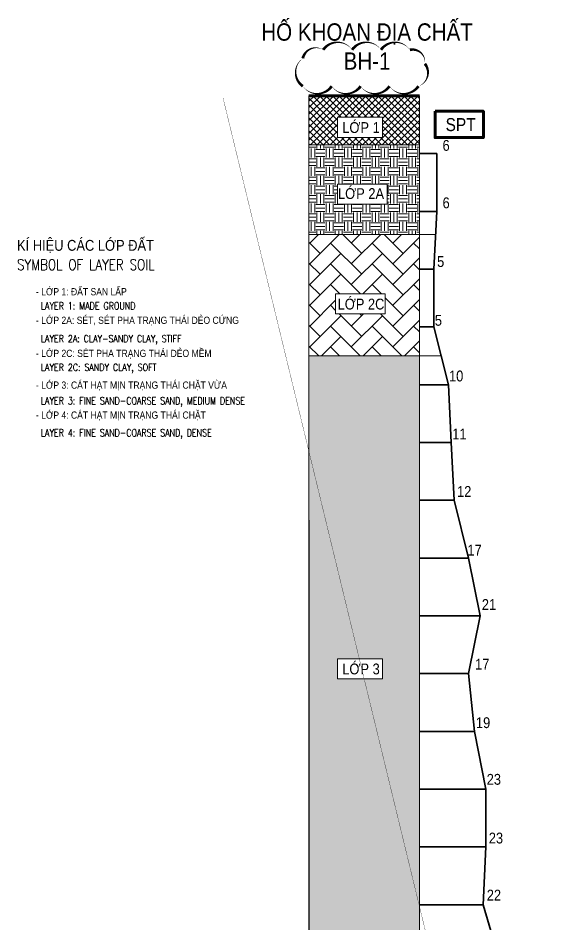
# Model space of a CAD drawing. Header units: millimetres. Extents: x -383953 to 676589, y -101685 to 196247.
# Drawn here: x -79503 to -60685, y 143467 to 174816 of the extents above; entities that cross this region are included whole.
import ezdxf
from ezdxf.enums import TextEntityAlignment as Align

# ---------------------------------------------------------------- set-up
doc = ezdxf.new("R2010")
doc.units = ezdxf.units.MM
for name, color, linetype, lineweight in [('NDC_S_CONTINUOUS', 3, 'Continuous', 20), ('NDC_S_DIM', 1, 'Continuous', 15), ('NDC_S_ENG TEXT', 2, 'Continuous', 20), ('NDC_S_FOUNDATION NAME', 7, 'Continuous', 20), ('NDC_S_HATCH MATERIAL', 8, 'Continuous', 13), ('NDC_S_LEVEL TEXT', 7, 'Continuous', 20), ('NDC_S_REBAR', 4, 'Continuous', 35), ('NDC_S_VN TEXT', 7, 'Continuous', 20), ('NDC_S_VN TITLE', 6, 'Continuous', 35)]:
    doc.layers.add(name, color=color, linetype=linetype, lineweight=lineweight)
doc.styles.add('NDC_ARIAL', font='arial.ttf', dxfattribs={"width": 0.85})
doc.styles.add('NDC_EN TXT', font='romans.shx', dxfattribs={"width": 0.8})

msp = doc.modelspace()

# ---------------------------------------------------------------- hatches: boundary and pattern name
at = {"layer": 'NDC_S_HATCH MATERIAL'}
h = msp.add_hatch(dxfattribs=at)
h.set_pattern_fill('ANSI37', color=256, scale=50)
h.set_pattern_definition([(45, (101574.5, 438593.23), (-112.2532, 112.2532), []), (135, (101574.5, 438593.23), (-112.2532, -112.2532), [])])
h.paths.add_polyline_path([(-69436.6, 172128.7), (-69436.6, 170428.7), (-65613, 170428.7), (-65613, 172128.7)])
h.paths.add_polyline_path([(-68451.2, 171382.3), (-66894.4, 171382.3), (-66894.4, 170689.5), (-68451.2, 170689.5)], flags=16)
h.paths.add_polyline_path([(-68404.5, 170717.2), (-66868.6, 170717.2), (-66868.6, 171431.2), (-68404.5, 171431.2)], flags=24)
h = msp.add_hatch(dxfattribs=at)
h.set_pattern_fill('EARTH', color=256, scale=50, angle=90)
h.set_pattern_definition([(90, (101574.5, 438593.23), (-317.5, 317.5), [317.5, -317.5]), (90, (101455.44, 438593.23), (-317.5, 317.5), [317.5, -317.5]), (90, (101336.38, 438593.23), (-317.5, 317.5), [317.5, -317.5]), (180, (101296.7, 438632.9), (-317.5, -317.5), [317.5, -317.5]), (180, (101296.7, 438751.98), (-317.5, -317.5), [317.5, -317.5]), (180, (101296.7, 438871.04), (-317.5, -317.5), [317.5, -317.5])])
h.paths.add_polyline_path([(-69436.6, 170428.7), (-69436.6, 167328.7), (-65613, 167328.7), (-65613, 170428.7)])
h.paths.add_polyline_path([(-66725.8, 169070.3), (-66725.8, 168377.6), (-68451.2, 168377.6), (-68451.2, 169070.3)], flags=16)
h.paths.add_polyline_path([(-68553.3, 168432), (-66719.8, 168432), (-66719.8, 169146), (-68553.3, 169146)], flags=24)
h = msp.add_hatch(dxfattribs=at)
h.set_pattern_fill('AR-HBONE', color=256, scale=5)
h.set_pattern_definition([(45, (101574.5, 438593.23), (0, 718.4205), [1524, -508]), (135, (101933.7, 438952.44), (7e-14, 718.4205), [1524, -508])])
h.paths.add_polyline_path([(-69436.6, 167328.7), (-69436.5, 163128.7), (-65613, 163128.7), (-65613, 167328.7)])
h.paths.add_polyline_path([(-66797.2, 165272.9), (-66797.2, 164580.1), (-68516.6, 164580.1), (-68516.6, 165272.9)], flags=16)
h.paths.add_polyline_path([(-68565.3, 164607.8), (-66707.8, 164607.8), (-66707.8, 165321.8), (-68565.3, 165321.8)], flags=24)
h = msp.add_hatch(dxfattribs=at)
h.set_pattern_fill('AR-SAND', color=256, scale=100)
h.set_pattern_definition([(37.5, (525728.73, -443788.48), (-6.299336, 192.682377), [0, -152, 0, -170, 0, -162.5]), (7.5, (525728.73, -443788.48), (176.97767, 282.21461), [0, -82, 0, -137, 0, -52.5]), (327.5, (525605.73, -443788.48), (311.414186, 0.565905), [0, -50, 0, -180, 0, -235]), (317.5, (525605.73, -443788.48), (300.61266, 87.76756), [0, -25, 0, -118, 0, -135])])
h.paths.add_polyline_path([(-65613, 163128.7), (-69436.6, 163128.7), (-69436.6, 140128.7), (-65613, 140128.7)])
h.paths.add_polyline_path([(-66894.4, 152644.1), (-66894.4, 151951.4), (-68451.2, 151951.4), (-68451.2, 152644.1)], flags=16)

# ---------------------------------------------------------------- linework, layer by layer
at = {"layer": 'NDC_S_CONTINUOUS'}
for p, q in [((-69436, 128928.8), (-69436.6, 172128.8)), ((-69436.6, 128628.7), (-69436.6, 172128.8)), ((-69436.6, 128628.8), (-69436.6, 172128.8)), ((-65613, 128628.7), (-65613, 172128.7)), ((-65613, 170428.7), (-69436.6, 170428.7)), ((-65613, 167328.7), (-69436.6, 167328.7)), ((-65613, 167328.7), (-69436.6, 167328.7)), ((-65613, 163128.7), (-69436.6, 163128.7)), ((-65613, 163128.7), (-69436.6, 163128.7))]:
    msp.add_line(p, q, dxfattribs=at)
at = {"layer": 'NDC_S_CONTINUOUS', "lineweight": 100}
msp.add_line((-69436.6, 172128.8), (-65613, 172128.7), dxfattribs=at)
msp.add_lwpolyline([(-65071.9, 171593.1), (-63401.5, 171593.1), (-63401.5, 170681.1), (-65071.9, 170681.1)], close=True, dxfattribs=at)
at = {"layer": 'NDC_S_DIM'}
msp.add_lwpolyline([(-69650, 172460, 0, 100, 0.5205671), (-68650, 172460, 0, 100, 0.5205671), (-67650, 172460, 0, 100, 0.5205671), (-66650, 172460, 0, 100, 0.5205671), (-65650, 172460, 0, 100, 0.5205671), (-65427.4, 173237.4, 0, 100, 0.5205671), (-65945.5, 173719.3, 0, 100, 0.5205671), (-66945.5, 173719.3, 0, 100, 0.5205671), (-67945.5, 173719.3, 0, 100, 0.5205671), (-68945.5, 173719.3, 0, 100, 0.5205671), (-69650, 173423.8, 0, 100, 0.5205671)], format="xyseb", close=True, dxfattribs=at)
at = {"layer": 'NDC_S_DIM', "ltscale": 100, "const_width": 10}
msp.add_lwpolyline([(-72410, 172050), (-60690, 123800)], dxfattribs=at)
at = {"layer": 'NDC_S_DIM'}
for points in [[(-68451.2, 171382.3), (-66894.4, 171382.3), (-66894.4, 170689.5), (-68451.2, 170689.5)], [(-68451.2, 169070.3), (-66725.8, 169070.3), (-66725.8, 168377.6), (-68451.2, 168377.6)], [(-68516.6, 165272.9), (-66797.2, 165272.9), (-66797.2, 164580.1), (-68516.6, 164580.1)], [(-68451.2, 152644.1), (-66894.4, 152644.1), (-66894.4, 151951.4), (-68451.2, 151951.4)]]:
    msp.add_lwpolyline(points, close=True, dxfattribs=at)
at = {"layer": 'NDC_S_ENG TEXT', "color": 1}
for p, q in [((-65613, 167328.7), (-65053, 167328.7)), ((-65613, 163128.7), (-64863, 163128.7))]:
    msp.add_line(p, q, dxfattribs=at)
at = {"layer": 'NDC_S_REBAR', "color": 3}
for p, q in [((-65613, 170128.7), (-65013, 170128.7)), ((-65013, 170128.7), (-65013, 168128.7)), ((-65613, 168128.7), (-65013, 168128.7)), ((-65013, 168128.7), (-65113, 166128.7)), ((-65613, 166128.7), (-65113, 166128.7)), ((-65113, 166128.7), (-65113, 164128.7)), ((-65613, 164128.7), (-65113, 164128.7)), ((-65113, 164128.7), (-64613, 162128.7)), ((-65613, 162128.7), (-64613, 162128.7)), ((-64613, 162128.7), (-64513, 160128.7)), ((-65613, 160128.7), (-64513, 160128.7)), ((-64513, 160128.7), (-64413, 158128.7)), ((-65613, 158128.7), (-64413, 158128.7)), ((-64413, 158128.7), (-63913, 156128.7)), ((-65613, 156128.7), (-63913, 156128.7)), ((-63913, 156128.7), (-63513, 154128.7)), ((-65613, 154128.7), (-63513, 154128.7)), ((-63513, 154128.7), (-63913, 152128.7)), ((-65613, 152128.7), (-63913, 152128.7)), ((-63913, 152128.7), (-63713, 150128.7)), ((-65613, 150128.7), (-63713, 150128.7)), ((-63713, 150128.7), (-63313, 148128.7)), ((-65613, 148128.7), (-63313, 148128.7)), ((-63313, 148128.7), (-63313, 146128.7)), ((-65613, 146128.7), (-63313, 146128.7)), ((-63313, 146128.7), (-63413, 144128.7)), ((-65613, 144128.7), (-63413, 144128.7)), ((-63413, 144128.7), (-62813, 142128.7))]:
    msp.add_line(p, q, dxfattribs=at)

# ---------------------------------------------------------------- texts
at = {"layer": 'NDC_S_FOUNDATION NAME', "style": 'NDC_ARIAL', "width": 0.85}
msp.add_text('SPT', height=450, dxfattribs=at).set_placement((-64190.1, 171131), align=Align.MIDDLE)
at = {"layer": 'NDC_S_LEVEL TEXT', "style": 'NDC_ARIAL', "width": 0.85}
for s, p in [('6', (-64690.9, 170409.6)), ('6', (-64690.9, 168422.5)), ('5', (-64879.9, 166387.4)), ('5', (-64958.9, 164353)), ('10', (-64343.6, 162430.1)), ('11', (-64230.9, 160423.5)), ('12', (-64064.7, 158435.3)), ('17', (-63707, 156403.9)), ('21', (-63208, 154522.1)), ('17', (-63440, 152455.4)), ('19', (-63412, 150430.9)), ('23', (-63039.4, 148469.9)), ('23', (-62967.3, 146437.5)), ('22', (-63036.9, 144464.6))]:
    msp.add_text(s, height=375, dxfattribs=at).set_placement(p, align=Align.MIDDLE)
at = {"layer": 'NDC_S_VN TEXT'}
for s, height, style, width, p in [('KÍ HIỆU CÁC LỚP ĐẤT', 375, 'NDC_ARIAL', 0.85, (-79539.4, 166951.6)), ('SYMBOL OF LAYER SOIL', 375, 'NDC_EN TXT', 0.8, (-79539.4, 166279.5)), ('- LỚP 1: ĐẤT SAN LẤP', 250, 'NDC_ARIAL', 0.85, (-78884.7, 165347)), ('LAYER 1: MADE GROUND', 250, 'NDC_EN TXT', 0.8, (-78715.8, 164856.1)), ('- LỚP 2A: SÉT, SÉT PHA TRẠNG THÁI DẺO CỨNG', 250, 'NDC_ARIAL', 0.85, (-78884.7, 164357.9)), ('LAYER 2A: CLAY-SANDY CLAY, STIFF', 250, 'NDC_EN TXT', 0.8, (-78715.8, 163722.3)), ('- LỚP 2C: SÉT PHA TRẠNG THÁI DẺO MỀM', 250, 'NDC_ARIAL', 0.85, (-78884.7, 163213.6)), ('LAYER 2C: SANDY CLAY, SOFT', 250, 'NDC_EN TXT', 0.8, (-78715.8, 162728.3)), ('- LỚP 3: CÁT HẠT MỊN TRẠNG THÁI CHẶT VỪA', 250, 'NDC_ARIAL', 0.85, (-78884.7, 162114.2)), ('LAYER 3: FINE SAND-COARSE SAND, MEDIUM DENSE', 250, 'NDC_EN TXT', 0.8, (-78715.8, 161571.7)), ('- LỚP 4: CÁT HẠT MỊN TRẠNG THÁI CHẶT ', 250, 'NDC_ARIAL', 0.85, (-78884.7, 161076.9)), ('LAYER 4: FINE SAND-COARSE SAND, DENSE', 250, 'NDC_EN TXT', 0.8, (-78715.8, 160463.1))]:
    msp.add_text(s, height=height, dxfattribs=dict(at, style=style, width=width)).set_placement(p, align=Align.MIDDLE_LEFT)
at = {"layer": 'NDC_S_VN TITLE', "style": 'NDC_ARIAL', "width": 0.85}
for s, height, p in [('HỐ KHOAN ĐỊA CHẤT', 600, (-67427.4, 174359.3)), ('BH-1', 600, (-67427.4, 173330.1)), ('LỚP 1', 375, (-67636.6, 171074.2)), ('LỚP 2A', 375, (-67636.6, 168789)), ('LỚP 2C', 375, (-67636.6, 164964.8)), ('LỚP 3', 375, (-67636.6, 152336.1))]:
    msp.add_text(s, height=height, dxfattribs=at).set_placement(p, align=Align.MIDDLE)

doc.saveas('drawing.dxf')
